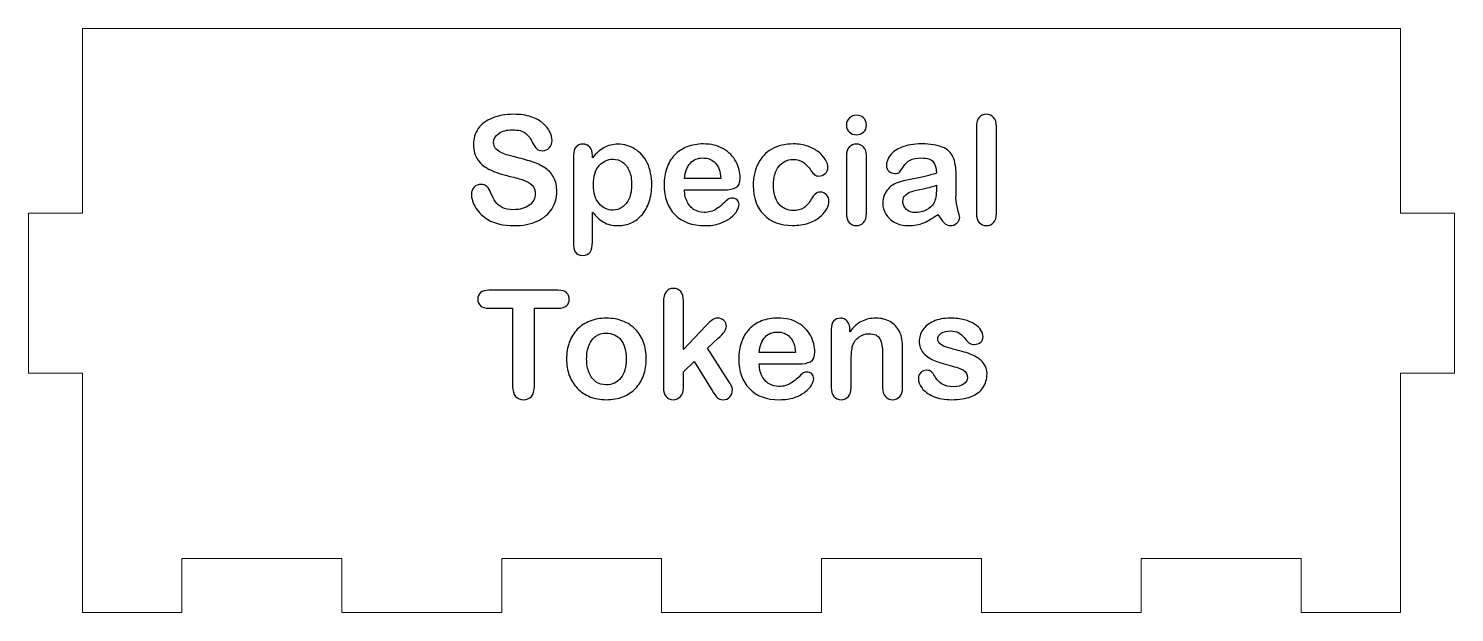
# Model space of a CAD drawing. Header units: inches. Extents: x -11.2 to 11.8, y -8.6 to 8.5.
# Drawn here: x -10.979 to -7.679, y -8.643 to -7.293 of the extents above; entities that cross this region are included whole.
import ezdxf

# ---------------------------------------------------------------- set-up
doc = ezdxf.new("R2010")
doc.units = ezdxf.units.IN
doc.header["$MEASUREMENT"] = 0
doc.layers.add('Tiny token holder', color=7, linetype='Continuous')

msp = doc.modelspace()

# ---------------------------------------------------------------- linework, layer by layer
at = {"layer": 'Tiny token holder', "color": 240, "lineweight": 9}
msp.add_open_spline([(-7.8044, -8.518), (-7.8044, -8.518), (-7.8044, -8.09), (-7.8044, -8.09), (-7.8044, -8.09), (-7.8044, -8.09), (-7.6794, -8.09), (-7.6794, -8.09), (-7.6794, -8.09), (-7.6794, -8.09), (-7.6794, -7.72), (-7.6794, -7.72), (-7.6794, -7.72), (-7.6794, -7.72), (-7.8044, -7.72), (-7.8044, -7.72), (-7.8044, -7.72), (-7.8044, -7.72), (-7.8044, -7.293), (-7.8044, -7.293), (-7.8044, -7.293), (-7.8044, -7.293), (-10.8544, -7.293), (-10.8544, -7.293), (-10.8544, -7.293), (-10.8544, -7.293), (-10.8544, -7.72), (-10.8544, -7.72), (-10.8544, -7.72), (-10.8544, -7.72), (-10.9794, -7.72), (-10.9794, -7.72), (-10.9794, -7.72), (-10.9794, -7.72), (-10.9794, -8.09), (-10.9794, -8.09), (-10.9794, -8.09), (-10.9794, -8.09), (-10.8544, -8.09), (-10.8544, -8.09), (-10.8544, -8.09), (-10.8544, -8.09), (-10.8544, -8.518), (-10.8544, -8.518), (-10.8544, -8.518), (-10.8544, -8.518), (-10.8544, -8.643), (-10.8544, -8.643), (-10.8544, -8.643), (-10.8544, -8.643), (-10.6244, -8.643), (-10.6244, -8.643), (-10.6244, -8.643), (-10.6244, -8.643), (-10.6244, -8.518), (-10.6244, -8.518), (-10.6244, -8.518), (-10.6244, -8.518), (-10.2544, -8.518), (-10.2544, -8.518), (-10.2544, -8.518), (-10.2544, -8.518), (-10.2544, -8.643), (-10.2544, -8.643), (-10.2544, -8.643), (-10.2544, -8.643), (-9.8844, -8.643), (-9.8844, -8.643), (-9.8844, -8.643), (-9.8844, -8.643), (-9.8844, -8.518), (-9.8844, -8.518), (-9.8844, -8.518), (-9.8844, -8.518), (-9.5144, -8.518), (-9.5144, -8.518), (-9.5144, -8.518), (-9.5144, -8.518), (-9.5144, -8.643), (-9.5144, -8.643), (-9.5144, -8.643), (-9.5144, -8.643), (-9.1444, -8.643), (-9.1444, -8.643), (-9.1444, -8.643), (-9.1444, -8.643), (-9.1444, -8.518), (-9.1444, -8.518), (-9.1444, -8.518), (-9.1444, -8.518), (-8.7744, -8.518), (-8.7744, -8.518), (-8.7744, -8.518), (-8.7744, -8.518), (-8.7744, -8.643), (-8.7744, -8.643), (-8.7744, -8.643), (-8.7744, -8.643), (-8.4044, -8.643), (-8.4044, -8.643), (-8.4044, -8.643), (-8.4044, -8.643), (-8.4044, -8.518), (-8.4044, -8.518), (-8.4044, -8.518), (-8.4044, -8.518), (-8.0344, -8.518), (-8.0344, -8.518), (-8.0344, -8.518), (-8.0344, -8.518), (-8.0344, -8.643), (-8.0344, -8.643), (-8.0344, -8.643), (-8.0344, -8.643), (-7.8044, -8.643), (-7.8044, -8.643), (-7.8044, -8.643), (-7.8044, -8.643), (-7.8044, -8.518), (-7.8044, -8.518)], degree=3, knots=[0, 0, 0, 0, 0.032258, 0.032258, 0.032258, 0.032258, 0.064516, 0.064516, 0.064516, 0.064516, 0.096774, 0.096774, 0.096774, 0.096774, 0.129032, 0.129032, 0.129032, 0.129032, 0.16129, 0.16129, 0.16129, 0.16129, 0.193548, 0.193548, 0.193548, 0.193548, 0.225806, 0.225806, 0.225806, 0.225806, 0.258065, 0.258065, 0.258065, 0.258065, 0.290323, 0.290323, 0.290323, 0.290323, 0.322581, 0.322581, 0.322581, 0.322581, 0.354839, 0.354839, 0.354839, 0.354839, 0.387097, 0.387097, 0.387097, 0.387097, 0.419355, 0.419355, 0.419355, 0.419355, 0.451613, 0.451613, 0.451613, 0.451613, 0.483871, 0.483871, 0.483871, 0.483871, 0.516129, 0.516129, 0.516129, 0.516129, 0.548387, 0.548387, 0.548387, 0.548387, 0.580645, 0.580645, 0.580645, 0.580645, 0.612903, 0.612903, 0.612903, 0.612903, 0.645161, 0.645161, 0.645161, 0.645161, 0.677419, 0.677419, 0.677419, 0.677419, 0.709677, 0.709677, 0.709677, 0.709677, 0.741935, 0.741935, 0.741935, 0.741935, 0.774194, 0.774194, 0.774194, 0.774194, 0.806452, 0.806452, 0.806452, 0.806452, 0.83871, 0.83871, 0.83871, 0.83871, 0.870968, 0.870968, 0.870968, 0.870968, 0.903226, 0.903226, 0.903226, 0.903226, 0.935484, 0.935484, 0.935484, 0.935484, 1, 1, 1, 1], dxfattribs=at)
at = {"layer": 'Tiny token holder', "color": 250}
for points, knots in [([(-9.7568, -7.6698), (-9.7568, -7.6849), (-9.7607, -7.6984), (-9.7685, -7.7104), (-9.7685, -7.7104), (-9.7762, -7.7223), (-9.7876, -7.7317), (-9.8025, -7.7385), (-9.8025, -7.7385), (-9.8175, -7.7453), (-9.8352, -7.7487), (-9.8557, -7.7487), (-9.8557, -7.7487), (-9.8802, -7.7487), (-9.9005, -7.744), (-9.9165, -7.7348), (-9.9165, -7.7348), (-9.9278, -7.7281), (-9.9369, -7.7192), (-9.944, -7.7081), (-9.944, -7.7081), (-9.9511, -7.697), (-9.9546, -7.6861), (-9.9546, -7.6756), (-9.9546, -7.6756), (-9.9546, -7.6695), (-9.9525, -7.6643), (-9.9482, -7.6599), (-9.9482, -7.6599), (-9.944, -7.6555), (-9.9386, -7.6534), (-9.9321, -7.6534), (-9.9321, -7.6534), (-9.9267, -7.6534), (-9.9223, -7.6551), (-9.9186, -7.6585), (-9.9186, -7.6585), (-9.9149, -7.6618), (-9.9118, -7.6669), (-9.9092, -7.6736), (-9.9092, -7.6736), (-9.906, -7.6815), (-9.9026, -7.6882), (-9.8989, -7.6934), (-9.8989, -7.6934), (-9.8952, -7.6988), (-9.89, -7.7032), (-9.8834, -7.7066), (-9.8834, -7.7066), (-9.8766, -7.7101), (-9.8679, -7.7118), (-9.857, -7.7118), (-9.857, -7.7118), (-9.8421, -7.7118), (-9.8299, -7.7083), (-9.8206, -7.7014), (-9.8206, -7.7014), (-9.8113, -7.6944), (-9.8066, -7.6857), (-9.8066, -7.6753), (-9.8066, -7.6753), (-9.8066, -7.667), (-9.8091, -7.6603), (-9.8141, -7.6552), (-9.8141, -7.6552), (-9.8191, -7.65), (-9.8257, -7.6461), (-9.8337, -7.6434), (-9.8337, -7.6434), (-9.8416, -7.6406), (-9.8524, -7.6377), (-9.8657, -7.6347), (-9.8657, -7.6347), (-9.8835, -7.6305), (-9.8986, -7.6256), (-9.9106, -7.62), (-9.9106, -7.62), (-9.9226, -7.6144), (-9.9322, -7.6067), (-9.9392, -7.597), (-9.9392, -7.597), (-9.9463, -7.5874), (-9.9498, -7.5754), (-9.9498, -7.5609), (-9.9498, -7.5609), (-9.9498, -7.5473), (-9.9461, -7.5351), (-9.9387, -7.5244), (-9.9387, -7.5244), (-9.9312, -7.5138), (-9.9203, -7.5056), (-9.9062, -7.4999), (-9.9062, -7.4999), (-9.8921, -7.4942), (-9.8754, -7.4913), (-9.8563, -7.4913), (-9.8563, -7.4913), (-9.8411, -7.4913), (-9.8278, -7.4932), (-9.8167, -7.497), (-9.8167, -7.497), (-9.8055, -7.5008), (-9.7963, -7.5059), (-9.7889, -7.5121), (-9.7889, -7.5121), (-9.7816, -7.5184), (-9.7762, -7.525), (-9.7728, -7.5319), (-9.7728, -7.5319), (-9.7694, -7.5388), (-9.7677, -7.5456), (-9.7677, -7.5521), (-9.7677, -7.5521), (-9.7677, -7.5581), (-9.7698, -7.5635), (-9.7741, -7.5684), (-9.7741, -7.5684), (-9.7783, -7.5732), (-9.7836, -7.5755), (-9.7899, -7.5755), (-9.7899, -7.5755), (-9.7957, -7.5755), (-9.8001, -7.5741), (-9.8031, -7.5713), (-9.8031, -7.5713), (-9.8061, -7.5684), (-9.8094, -7.5636), (-9.8128, -7.5571), (-9.8128, -7.5571), (-9.8174, -7.5477), (-9.8228, -7.5403), (-9.8292, -7.535), (-9.8292, -7.535), (-9.8355, -7.5298), (-9.8457, -7.5271), (-9.8598, -7.5271), (-9.8598, -7.5271), (-9.8728, -7.5271), (-9.8833, -7.53), (-9.8913, -7.5357), (-9.8913, -7.5357), (-9.8992, -7.5415), (-9.9032, -7.5483), (-9.9032, -7.5564), (-9.9032, -7.5564), (-9.9032, -7.5613), (-9.9019, -7.5656), (-9.8992, -7.5693), (-9.8992, -7.5693), (-9.8965, -7.5729), (-9.8927, -7.576), (-9.8879, -7.5786), (-9.8879, -7.5786), (-9.8832, -7.5812), (-9.8784, -7.5832), (-9.8735, -7.5848), (-9.8735, -7.5848), (-9.8686, -7.5862), (-9.8606, -7.5884), (-9.8494, -7.5912), (-9.8494, -7.5912), (-9.8354, -7.5945), (-9.8226, -7.5981), (-9.8113, -7.6021), (-9.8113, -7.6021), (-9.7999, -7.606), (-9.7902, -7.6108), (-9.7822, -7.6165), (-9.7822, -7.6165), (-9.7742, -7.6221), (-9.768, -7.6293), (-9.7636, -7.638), (-9.7636, -7.638), (-9.7591, -7.6467), (-9.7568, -7.6573), (-9.7568, -7.6698)], [0, 0, 0, 0, 0.022222, 0.022222, 0.022222, 0.022222, 0.044444, 0.044444, 0.044444, 0.044444, 0.066667, 0.066667, 0.066667, 0.066667, 0.088889, 0.088889, 0.088889, 0.088889, 0.111111, 0.111111, 0.111111, 0.111111, 0.133333, 0.133333, 0.133333, 0.133333, 0.155556, 0.155556, 0.155556, 0.155556, 0.177778, 0.177778, 0.177778, 0.177778, 0.2, 0.2, 0.2, 0.2, 0.222222, 0.222222, 0.222222, 0.222222, 0.244444, 0.244444, 0.244444, 0.244444, 0.266667, 0.266667, 0.266667, 0.266667, 0.288889, 0.288889, 0.288889, 0.288889, 0.311111, 0.311111, 0.311111, 0.311111, 0.333333, 0.333333, 0.333333, 0.333333, 0.355556, 0.355556, 0.355556, 0.355556, 0.377778, 0.377778, 0.377778, 0.377778, 0.4, 0.4, 0.4, 0.4, 0.422222, 0.422222, 0.422222, 0.422222, 0.444444, 0.444444, 0.444444, 0.444444, 0.466667, 0.466667, 0.466667, 0.466667, 0.488889, 0.488889, 0.488889, 0.488889, 0.511111, 0.511111, 0.511111, 0.511111, 0.533333, 0.533333, 0.533333, 0.533333, 0.555556, 0.555556, 0.555556, 0.555556, 0.577778, 0.577778, 0.577778, 0.577778, 0.6, 0.6, 0.6, 0.6, 0.622222, 0.622222, 0.622222, 0.622222, 0.644444, 0.644444, 0.644444, 0.644444, 0.666667, 0.666667, 0.666667, 0.666667, 0.688889, 0.688889, 0.688889, 0.688889, 0.711111, 0.711111, 0.711111, 0.711111, 0.733333, 0.733333, 0.733333, 0.733333, 0.755556, 0.755556, 0.755556, 0.755556, 0.777778, 0.777778, 0.777778, 0.777778, 0.8, 0.8, 0.8, 0.8, 0.822222, 0.822222, 0.822222, 0.822222, 0.844444, 0.844444, 0.844444, 0.844444, 0.866667, 0.866667, 0.866667, 0.866667, 0.888889, 0.888889, 0.888889, 0.888889, 0.911111, 0.911111, 0.911111, 0.911111, 0.933333, 0.933333, 0.933333, 0.933333, 0.955556, 0.955556, 0.955556, 0.955556, 1, 1, 1, 1]), ([(-9.0633, -7.5386), (-9.0697, -7.5386), (-9.0752, -7.5366), (-9.0798, -7.5327), (-9.0798, -7.5327), (-9.0844, -7.5288), (-9.0866, -7.5231), (-9.0866, -7.5159), (-9.0866, -7.5159), (-9.0866, -7.5094), (-9.0843, -7.504), (-9.0796, -7.4998), (-9.0796, -7.4998), (-9.0749, -7.4956), (-9.0695, -7.4934), (-9.0633, -7.4934), (-9.0633, -7.4934), (-9.0572, -7.4934), (-9.052, -7.4953), (-9.0473, -7.4992), (-9.0473, -7.4992), (-9.0427, -7.503), (-9.0404, -7.5086), (-9.0404, -7.5159), (-9.0404, -7.5159), (-9.0404, -7.523), (-9.0426, -7.5286), (-9.0471, -7.5326), (-9.0471, -7.5326), (-9.0517, -7.5366), (-9.057, -7.5386), (-9.0633, -7.5386)], [0, 0, 0, 0, 0.111111, 0.111111, 0.111111, 0.111111, 0.222222, 0.222222, 0.222222, 0.222222, 0.333333, 0.333333, 0.333333, 0.333333, 0.444444, 0.444444, 0.444444, 0.444444, 0.555556, 0.555556, 0.555556, 0.555556, 0.666667, 0.666667, 0.666667, 0.666667, 0.777778, 0.777778, 0.777778, 0.777778, 1, 1, 1, 1]), ([(-8.7858, -7.7205), (-8.7858, -7.7205), (-8.7858, -7.5195), (-8.7858, -7.5195), (-8.7858, -7.5195), (-8.7858, -7.5102), (-8.7837, -7.5032), (-8.7796, -7.4985), (-8.7796, -7.4985), (-8.7754, -7.4937), (-8.7699, -7.4913), (-8.7629, -7.4913), (-8.7629, -7.4913), (-8.7559, -7.4913), (-8.7502, -7.4937), (-8.7459, -7.4984), (-8.7459, -7.4984), (-8.7416, -7.5031), (-8.7395, -7.5101), (-8.7395, -7.5195), (-8.7395, -7.5195), (-8.7395, -7.5195), (-8.7395, -7.7205), (-8.7395, -7.7205), (-8.7395, -7.7205), (-8.7395, -7.7299), (-8.7417, -7.7369), (-8.7461, -7.7416), (-8.7461, -7.7416), (-8.7504, -7.7463), (-8.756, -7.7487), (-8.7629, -7.7487), (-8.7629, -7.7487), (-8.7696, -7.7487), (-8.7751, -7.7462), (-8.7794, -7.7414), (-8.7794, -7.7414), (-8.7836, -7.7365), (-8.7858, -7.7295), (-8.7858, -7.7205)], [0, 0, 0, 0, 0.090909, 0.090909, 0.090909, 0.090909, 0.181818, 0.181818, 0.181818, 0.181818, 0.272727, 0.272727, 0.272727, 0.272727, 0.363636, 0.363636, 0.363636, 0.363636, 0.454545, 0.454545, 0.454545, 0.454545, 0.545455, 0.545455, 0.545455, 0.545455, 0.636364, 0.636364, 0.636364, 0.636364, 0.727273, 0.727273, 0.727273, 0.727273, 0.818182, 0.818182, 0.818182, 0.818182, 1, 1, 1, 1]), ([(-9.6744, -7.5863), (-9.6744, -7.5863), (-9.6744, -7.5919), (-9.6744, -7.5919), (-9.6744, -7.5919), (-9.6657, -7.5811), (-9.6566, -7.5732), (-9.6472, -7.5681), (-9.6472, -7.5681), (-9.6379, -7.5631), (-9.6273, -7.5605), (-9.6154, -7.5605), (-9.6154, -7.5605), (-9.6011, -7.5605), (-9.588, -7.5642), (-9.576, -7.5715), (-9.576, -7.5715), (-9.564, -7.5789), (-9.5545, -7.5897), (-9.5475, -7.6038), (-9.5475, -7.6038), (-9.5405, -7.618), (-9.5371, -7.6347), (-9.5371, -7.6541), (-9.5371, -7.6541), (-9.5371, -7.6683), (-9.5391, -7.6814), (-9.5431, -7.6934), (-9.5431, -7.6934), (-9.5471, -7.7053), (-9.5527, -7.7153), (-9.5597, -7.7234), (-9.5597, -7.7234), (-9.5667, -7.7316), (-9.575, -7.7378), (-9.5845, -7.7421), (-9.5845, -7.7421), (-9.5941, -7.7465), (-9.6044, -7.7487), (-9.6154, -7.7487), (-9.6154, -7.7487), (-9.6286, -7.7487), (-9.6397, -7.746), (-9.6487, -7.7407), (-9.6487, -7.7407), (-9.6577, -7.7354), (-9.6663, -7.7276), (-9.6744, -7.7172), (-9.6744, -7.7172), (-9.6744, -7.7172), (-9.6744, -7.7869), (-9.6744, -7.7869), (-9.6744, -7.7869), (-9.6744, -7.8073), (-9.6818, -7.8175), (-9.6967, -7.8175), (-9.6967, -7.8175), (-9.7054, -7.8175), (-9.7112, -7.8149), (-9.714, -7.8096), (-9.714, -7.8096), (-9.7169, -7.8044), (-9.7182, -7.7967), (-9.7182, -7.7866), (-9.7182, -7.7866), (-9.7182, -7.7866), (-9.7182, -7.5865), (-9.7182, -7.5865), (-9.7182, -7.5865), (-9.7182, -7.5777), (-9.7163, -7.5711), (-9.7124, -7.5667), (-9.7124, -7.5667), (-9.7086, -7.5624), (-9.7034, -7.5602), (-9.6967, -7.5602), (-9.6967, -7.5602), (-9.6901, -7.5602), (-9.6847, -7.5624), (-9.6806, -7.5669), (-9.6806, -7.5669), (-9.6765, -7.5714), (-9.6744, -7.5779), (-9.6744, -7.5863)], [0, 0, 0, 0, 0.045455, 0.045455, 0.045455, 0.045455, 0.090909, 0.090909, 0.090909, 0.090909, 0.136364, 0.136364, 0.136364, 0.136364, 0.181818, 0.181818, 0.181818, 0.181818, 0.227273, 0.227273, 0.227273, 0.227273, 0.272727, 0.272727, 0.272727, 0.272727, 0.318182, 0.318182, 0.318182, 0.318182, 0.363636, 0.363636, 0.363636, 0.363636, 0.409091, 0.409091, 0.409091, 0.409091, 0.454545, 0.454545, 0.454545, 0.454545, 0.5, 0.5, 0.5, 0.5, 0.545455, 0.545455, 0.545455, 0.545455, 0.590909, 0.590909, 0.590909, 0.590909, 0.636364, 0.636364, 0.636364, 0.636364, 0.681818, 0.681818, 0.681818, 0.681818, 0.727273, 0.727273, 0.727273, 0.727273, 0.772727, 0.772727, 0.772727, 0.772727, 0.818182, 0.818182, 0.818182, 0.818182, 0.863636, 0.863636, 0.863636, 0.863636, 0.909091, 0.909091, 0.909091, 0.909091, 1, 1, 1, 1]), ([(-9.3706, -7.6659), (-9.3706, -7.6659), (-9.4613, -7.6659), (-9.4613, -7.6659), (-9.4613, -7.6659), (-9.4611, -7.6764), (-9.459, -7.6857), (-9.4549, -7.6938), (-9.4549, -7.6938), (-9.4508, -7.7018), (-9.4453, -7.7079), (-9.4384, -7.7119), (-9.4384, -7.7119), (-9.4316, -7.716), (-9.424, -7.7181), (-9.4158, -7.7181), (-9.4158, -7.7181), (-9.4102, -7.7181), (-9.4052, -7.7174), (-9.4006, -7.7161), (-9.4006, -7.7161), (-9.3959, -7.7148), (-9.3915, -7.7128), (-9.3872, -7.71), (-9.3872, -7.71), (-9.3829, -7.7072), (-9.379, -7.7043), (-9.3754, -7.7011), (-9.3754, -7.7011), (-9.3717, -7.6979), (-9.367, -7.6936), (-9.3612, -7.6882), (-9.3612, -7.6882), (-9.3588, -7.6861), (-9.3555, -7.6851), (-9.3511, -7.6851), (-9.3511, -7.6851), (-9.3463, -7.6851), (-9.3424, -7.6864), (-9.3395, -7.689), (-9.3395, -7.689), (-9.3366, -7.6916), (-9.3351, -7.6953), (-9.3351, -7.7), (-9.3351, -7.7), (-9.3351, -7.7042), (-9.3368, -7.7091), (-9.34, -7.7147), (-9.34, -7.7147), (-9.3433, -7.7203), (-9.3482, -7.7257), (-9.3549, -7.7308), (-9.3549, -7.7308), (-9.3615, -7.7359), (-9.3698, -7.7402), (-9.3798, -7.7436), (-9.3798, -7.7436), (-9.3899, -7.747), (-9.4014, -7.7487), (-9.4144, -7.7487), (-9.4144, -7.7487), (-9.4442, -7.7487), (-9.4673, -7.7401), (-9.4838, -7.7232), (-9.4838, -7.7232), (-9.5003, -7.7062), (-9.5086, -7.6832), (-9.5086, -7.6541), (-9.5086, -7.6541), (-9.5086, -7.6404), (-9.5065, -7.6276), (-9.5025, -7.6159), (-9.5025, -7.6159), (-9.4984, -7.6042), (-9.4924, -7.5942), (-9.4847, -7.5858), (-9.4847, -7.5858), (-9.4769, -7.5775), (-9.4672, -7.571), (-9.4558, -7.5666), (-9.4558, -7.5666), (-9.4444, -7.5621), (-9.4317, -7.5598), (-9.4178, -7.5598), (-9.4178, -7.5598), (-9.3996, -7.5598), (-9.3841, -7.5637), (-9.3712, -7.5713), (-9.3712, -7.5713), (-9.3582, -7.579), (-9.3485, -7.5888), (-9.342, -7.601), (-9.342, -7.601), (-9.3356, -7.6131), (-9.3324, -7.6254), (-9.3324, -7.638), (-9.3324, -7.638), (-9.3324, -7.6497), (-9.3357, -7.6573), (-9.3424, -7.6607), (-9.3424, -7.6607), (-9.3491, -7.6642), (-9.3584, -7.6659), (-9.3706, -7.6659)], [0, 0, 0, 0, 0.037037, 0.037037, 0.037037, 0.037037, 0.074074, 0.074074, 0.074074, 0.074074, 0.111111, 0.111111, 0.111111, 0.111111, 0.148148, 0.148148, 0.148148, 0.148148, 0.185185, 0.185185, 0.185185, 0.185185, 0.222222, 0.222222, 0.222222, 0.222222, 0.259259, 0.259259, 0.259259, 0.259259, 0.296296, 0.296296, 0.296296, 0.296296, 0.333333, 0.333333, 0.333333, 0.333333, 0.37037, 0.37037, 0.37037, 0.37037, 0.407407, 0.407407, 0.407407, 0.407407, 0.444444, 0.444444, 0.444444, 0.444444, 0.481481, 0.481481, 0.481481, 0.481481, 0.518519, 0.518519, 0.518519, 0.518519, 0.555556, 0.555556, 0.555556, 0.555556, 0.592593, 0.592593, 0.592593, 0.592593, 0.62963, 0.62963, 0.62963, 0.62963, 0.666667, 0.666667, 0.666667, 0.666667, 0.703704, 0.703704, 0.703704, 0.703704, 0.740741, 0.740741, 0.740741, 0.740741, 0.777778, 0.777778, 0.777778, 0.777778, 0.814815, 0.814815, 0.814815, 0.814815, 0.851852, 0.851852, 0.851852, 0.851852, 0.888889, 0.888889, 0.888889, 0.888889, 0.925926, 0.925926, 0.925926, 0.925926, 1, 1, 1, 1]), ([(-9.127, -7.6913), (-9.127, -7.6971), (-9.1287, -7.7033), (-9.1322, -7.7098), (-9.1322, -7.7098), (-9.1356, -7.7164), (-9.1409, -7.7226), (-9.1479, -7.7286), (-9.1479, -7.7286), (-9.155, -7.7345), (-9.1639, -7.7393), (-9.1747, -7.7429), (-9.1747, -7.7429), (-9.1854, -7.7465), (-9.1975, -7.7483), (-9.2111, -7.7483), (-9.2111, -7.7483), (-9.2397, -7.7483), (-9.2621, -7.74), (-9.2781, -7.7233), (-9.2781, -7.7233), (-9.2942, -7.7066), (-9.3023, -7.6842), (-9.3023, -7.6561), (-9.3023, -7.6561), (-9.3023, -7.6371), (-9.2986, -7.6203), (-9.2912, -7.6057), (-9.2912, -7.6057), (-9.2839, -7.5911), (-9.2732, -7.5798), (-9.2593, -7.5718), (-9.2593, -7.5718), (-9.2453, -7.5638), (-9.2287, -7.5598), (-9.2093, -7.5598), (-9.2093, -7.5598), (-9.1973, -7.5598), (-9.1863, -7.5616), (-9.1763, -7.5651), (-9.1763, -7.5651), (-9.1663, -7.5686), (-9.1578, -7.5732), (-9.1508, -7.5787), (-9.1508, -7.5787), (-9.1439, -7.5843), (-9.1385, -7.5902), (-9.1349, -7.5965), (-9.1349, -7.5965), (-9.1312, -7.6028), (-9.1293, -7.6086), (-9.1293, -7.6141), (-9.1293, -7.6141), (-9.1293, -7.6196), (-9.1314, -7.6243), (-9.1355, -7.6282), (-9.1355, -7.6282), (-9.1397, -7.6321), (-9.1447, -7.634), (-9.1506, -7.634), (-9.1506, -7.634), (-9.1544, -7.634), (-9.1576, -7.633), (-9.1602, -7.631), (-9.1602, -7.631), (-9.1627, -7.629), (-9.1656, -7.6258), (-9.1687, -7.6214), (-9.1687, -7.6214), (-9.1744, -7.6129), (-9.1803, -7.6064), (-9.1865, -7.6021), (-9.1865, -7.6021), (-9.1927, -7.5978), (-9.2005, -7.5957), (-9.21, -7.5957), (-9.21, -7.5957), (-9.2237, -7.5957), (-9.2348, -7.601), (-9.2431, -7.6117), (-9.2431, -7.6117), (-9.2515, -7.6224), (-9.2557, -7.637), (-9.2557, -7.6555), (-9.2557, -7.6555), (-9.2557, -7.6642), (-9.2546, -7.6722), (-9.2524, -7.6795), (-9.2524, -7.6795), (-9.2503, -7.6868), (-9.2472, -7.6931), (-9.2431, -7.6982), (-9.2431, -7.6982), (-9.239, -7.7033), (-9.2341, -7.7072), (-9.2283, -7.7099), (-9.2283, -7.7099), (-9.2226, -7.7126), (-9.2162, -7.7139), (-9.2093, -7.7139), (-9.2093, -7.7139), (-9.2, -7.7139), (-9.1921, -7.7117), (-9.1855, -7.7075), (-9.1855, -7.7075), (-9.1788, -7.7032), (-9.173, -7.6966), (-9.1679, -7.6877), (-9.1679, -7.6877), (-9.1651, -7.6825), (-9.162, -7.6785), (-9.1587, -7.6756), (-9.1587, -7.6756), (-9.1555, -7.6726), (-9.1514, -7.6711), (-9.1467, -7.6711), (-9.1467, -7.6711), (-9.141, -7.6711), (-9.1363, -7.6733), (-9.1326, -7.6776), (-9.1326, -7.6776), (-9.1289, -7.6819), (-9.127, -7.6865), (-9.127, -7.6913)], [0, 0, 0, 0, 0.03125, 0.03125, 0.03125, 0.03125, 0.0625, 0.0625, 0.0625, 0.0625, 0.09375, 0.09375, 0.09375, 0.09375, 0.125, 0.125, 0.125, 0.125, 0.15625, 0.15625, 0.15625, 0.15625, 0.1875, 0.1875, 0.1875, 0.1875, 0.21875, 0.21875, 0.21875, 0.21875, 0.25, 0.25, 0.25, 0.25, 0.28125, 0.28125, 0.28125, 0.28125, 0.3125, 0.3125, 0.3125, 0.3125, 0.34375, 0.34375, 0.34375, 0.34375, 0.375, 0.375, 0.375, 0.375, 0.40625, 0.40625, 0.40625, 0.40625, 0.4375, 0.4375, 0.4375, 0.4375, 0.46875, 0.46875, 0.46875, 0.46875, 0.5, 0.5, 0.5, 0.5, 0.53125, 0.53125, 0.53125, 0.53125, 0.5625, 0.5625, 0.5625, 0.5625, 0.59375, 0.59375, 0.59375, 0.59375, 0.625, 0.625, 0.625, 0.625, 0.65625, 0.65625, 0.65625, 0.65625, 0.6875, 0.6875, 0.6875, 0.6875, 0.71875, 0.71875, 0.71875, 0.71875, 0.75, 0.75, 0.75, 0.75, 0.78125, 0.78125, 0.78125, 0.78125, 0.8125, 0.8125, 0.8125, 0.8125, 0.84375, 0.84375, 0.84375, 0.84375, 0.875, 0.875, 0.875, 0.875, 0.90625, 0.90625, 0.90625, 0.90625, 0.9375, 0.9375, 0.9375, 0.9375, 1, 1, 1, 1]), ([(-9.0404, -7.5865), (-9.0404, -7.5865), (-9.0404, -7.7205), (-9.0404, -7.7205), (-9.0404, -7.7205), (-9.0404, -7.7298), (-9.0426, -7.7368), (-9.047, -7.7415), (-9.047, -7.7415), (-9.0514, -7.7463), (-9.0569, -7.7487), (-9.0637, -7.7487), (-9.0637, -7.7487), (-9.0705, -7.7487), (-9.076, -7.7462), (-9.0802, -7.7414), (-9.0802, -7.7414), (-9.0845, -7.7365), (-9.0866, -7.7295), (-9.0866, -7.7205), (-9.0866, -7.7205), (-9.0866, -7.7205), (-9.0866, -7.5879), (-9.0866, -7.5879), (-9.0866, -7.5879), (-9.0866, -7.5787), (-9.0845, -7.5718), (-9.0802, -7.5671), (-9.0802, -7.5671), (-9.076, -7.5625), (-9.0705, -7.5602), (-9.0637, -7.5602), (-9.0637, -7.5602), (-9.0569, -7.5602), (-9.0514, -7.5625), (-9.047, -7.5671), (-9.047, -7.5671), (-9.0426, -7.5718), (-9.0404, -7.5783), (-9.0404, -7.5865)], [0, 0, 0, 0, 0.090909, 0.090909, 0.090909, 0.090909, 0.181818, 0.181818, 0.181818, 0.181818, 0.272727, 0.272727, 0.272727, 0.272727, 0.363636, 0.363636, 0.363636, 0.363636, 0.454545, 0.454545, 0.454545, 0.454545, 0.545455, 0.545455, 0.545455, 0.545455, 0.636364, 0.636364, 0.636364, 0.636364, 0.727273, 0.727273, 0.727273, 0.727273, 0.818182, 0.818182, 0.818182, 0.818182, 1, 1, 1, 1]), ([(-8.8752, -7.7226), (-8.8865, -7.7313), (-8.8973, -7.7378), (-8.9078, -7.7422), (-8.9078, -7.7422), (-8.9182, -7.7465), (-8.93, -7.7487), (-8.943, -7.7487), (-8.943, -7.7487), (-8.9549, -7.7487), (-8.9654, -7.7463), (-8.9744, -7.7416), (-8.9744, -7.7416), (-8.9833, -7.7369), (-8.9903, -7.7306), (-8.9952, -7.7225), (-8.9952, -7.7225), (-9, -7.7145), (-9.0025, -7.7058), (-9.0025, -7.6964), (-9.0025, -7.6964), (-9.0025, -7.6837), (-8.9985, -7.6729), (-8.9904, -7.664), (-8.9904, -7.664), (-8.9824, -7.655), (-8.9713, -7.649), (-8.9572, -7.646), (-8.9572, -7.646), (-8.9543, -7.6453), (-8.947, -7.6438), (-8.9353, -7.6414), (-8.9353, -7.6414), (-8.9237, -7.639), (-8.9137, -7.6369), (-8.9054, -7.6348), (-8.9054, -7.6348), (-8.8971, -7.6329), (-8.8881, -7.6305), (-8.8783, -7.6276), (-8.8783, -7.6276), (-8.8789, -7.6154), (-8.8813, -7.6064), (-8.8857, -7.6008), (-8.8857, -7.6008), (-8.8901, -7.595), (-8.8991, -7.5922), (-8.9128, -7.5922), (-8.9128, -7.5922), (-8.9246, -7.5922), (-8.9334, -7.5938), (-8.9393, -7.5971), (-8.9393, -7.5971), (-8.9453, -7.6003), (-8.9504, -7.6053), (-8.9546, -7.6119), (-8.9546, -7.6119), (-8.9589, -7.6184), (-8.9619, -7.6227), (-8.9636, -7.6249), (-8.9636, -7.6249), (-8.9654, -7.6269), (-8.9692, -7.628), (-8.9749, -7.628), (-8.9749, -7.628), (-8.9801, -7.628), (-8.9847, -7.6263), (-8.9884, -7.6229), (-8.9884, -7.6229), (-8.9922, -7.6196), (-8.9941, -7.6154), (-8.9941, -7.6101), (-8.9941, -7.6101), (-8.9941, -7.602), (-8.9912, -7.594), (-8.9855, -7.5863), (-8.9855, -7.5863), (-8.9797, -7.5786), (-8.9707, -7.5723), (-8.9585, -7.5673), (-8.9585, -7.5673), (-8.9462, -7.5623), (-8.931, -7.5598), (-8.9127, -7.5598), (-8.9127, -7.5598), (-8.8924, -7.5598), (-8.8763, -7.5623), (-8.8647, -7.5671), (-8.8647, -7.5671), (-8.853, -7.5719), (-8.8448, -7.5795), (-8.84, -7.5899), (-8.84, -7.5899), (-8.8352, -7.6003), (-8.8328, -7.6141), (-8.8328, -7.6314), (-8.8328, -7.6314), (-8.8328, -7.6423), (-8.8328, -7.6515), (-8.8329, -7.6591), (-8.8329, -7.6591), (-8.8329, -7.6666), (-8.833, -7.6751), (-8.8331, -7.6844), (-8.8331, -7.6844), (-8.8331, -7.6931), (-8.8317, -7.7022), (-8.8288, -7.7116), (-8.8288, -7.7116), (-8.8259, -7.721), (-8.8245, -7.7271), (-8.8245, -7.7298), (-8.8245, -7.7298), (-8.8245, -7.7346), (-8.8267, -7.7389), (-8.8311, -7.7428), (-8.8311, -7.7428), (-8.8357, -7.7467), (-8.8407, -7.7487), (-8.8464, -7.7487), (-8.8464, -7.7487), (-8.8511, -7.7487), (-8.8558, -7.7465), (-8.8605, -7.742), (-8.8605, -7.742), (-8.8651, -7.7375), (-8.87, -7.7311), (-8.8752, -7.7226)], [0, 0, 0, 0, 0.030303, 0.030303, 0.030303, 0.030303, 0.060606, 0.060606, 0.060606, 0.060606, 0.090909, 0.090909, 0.090909, 0.090909, 0.121212, 0.121212, 0.121212, 0.121212, 0.151515, 0.151515, 0.151515, 0.151515, 0.181818, 0.181818, 0.181818, 0.181818, 0.212121, 0.212121, 0.212121, 0.212121, 0.242424, 0.242424, 0.242424, 0.242424, 0.272727, 0.272727, 0.272727, 0.272727, 0.30303, 0.30303, 0.30303, 0.30303, 0.333333, 0.333333, 0.333333, 0.333333, 0.363636, 0.363636, 0.363636, 0.363636, 0.393939, 0.393939, 0.393939, 0.393939, 0.424242, 0.424242, 0.424242, 0.424242, 0.454545, 0.454545, 0.454545, 0.454545, 0.484848, 0.484848, 0.484848, 0.484848, 0.515152, 0.515152, 0.515152, 0.515152, 0.545455, 0.545455, 0.545455, 0.545455, 0.575758, 0.575758, 0.575758, 0.575758, 0.606061, 0.606061, 0.606061, 0.606061, 0.636364, 0.636364, 0.636364, 0.636364, 0.666667, 0.666667, 0.666667, 0.666667, 0.69697, 0.69697, 0.69697, 0.69697, 0.727273, 0.727273, 0.727273, 0.727273, 0.757576, 0.757576, 0.757576, 0.757576, 0.787879, 0.787879, 0.787879, 0.787879, 0.818182, 0.818182, 0.818182, 0.818182, 0.848485, 0.848485, 0.848485, 0.848485, 0.878788, 0.878788, 0.878788, 0.878788, 0.909091, 0.909091, 0.909091, 0.909091, 0.939394, 0.939394, 0.939394, 0.939394, 1, 1, 1, 1]), ([(-9.5837, -7.6537), (-9.5837, -7.6414), (-9.5855, -7.6309), (-9.5893, -7.6222), (-9.5893, -7.6222), (-9.593, -7.6134), (-9.5982, -7.6067), (-9.6048, -7.602), (-9.6048, -7.602), (-9.6114, -7.5973), (-9.6187, -7.595), (-9.6267, -7.595), (-9.6267, -7.595), (-9.6395, -7.595), (-9.6503, -7.6), (-9.6591, -7.61), (-9.6591, -7.61), (-9.6678, -7.6201), (-9.6722, -7.6349), (-9.6722, -7.6545), (-9.6722, -7.6545), (-9.6722, -7.6729), (-9.6679, -7.6873), (-9.6592, -7.6975), (-9.6592, -7.6975), (-9.6504, -7.7077), (-9.6397, -7.7128), (-9.6267, -7.7128), (-9.6267, -7.7128), (-9.6191, -7.7128), (-9.6119, -7.7106), (-9.6054, -7.7061), (-9.6054, -7.7061), (-9.5989, -7.7017), (-9.5936, -7.695), (-9.5896, -7.6861), (-9.5896, -7.6861), (-9.5856, -7.6771), (-9.5837, -7.6663), (-9.5837, -7.6537)], [0, 0, 0, 0, 0.090909, 0.090909, 0.090909, 0.090909, 0.181818, 0.181818, 0.181818, 0.181818, 0.272727, 0.272727, 0.272727, 0.272727, 0.363636, 0.363636, 0.363636, 0.363636, 0.454545, 0.454545, 0.454545, 0.454545, 0.545455, 0.545455, 0.545455, 0.545455, 0.636364, 0.636364, 0.636364, 0.636364, 0.727273, 0.727273, 0.727273, 0.727273, 0.818182, 0.818182, 0.818182, 0.818182, 1, 1, 1, 1]), ([(-9.4613, -7.6395), (-9.4613, -7.6395), (-9.3772, -7.6395), (-9.3772, -7.6395), (-9.3772, -7.6395), (-9.3783, -7.6236), (-9.3826, -7.6118), (-9.39, -7.6039), (-9.39, -7.6039), (-9.3974, -7.5961), (-9.4072, -7.5922), (-9.4193, -7.5922), (-9.4193, -7.5922), (-9.4309, -7.5922), (-9.4403, -7.5962), (-9.4478, -7.6041), (-9.4478, -7.6041), (-9.4552, -7.6121), (-9.4597, -7.6239), (-9.4613, -7.6395)], [0, 0, 0, 0, 0.166667, 0.166667, 0.166667, 0.166667, 0.333333, 0.333333, 0.333333, 0.333333, 0.5, 0.5, 0.5, 0.5, 0.666667, 0.666667, 0.666667, 0.666667, 1, 1, 1, 1]), ([(-8.8783, -7.6555), (-8.8851, -7.658), (-8.8949, -7.6606), (-8.9079, -7.6633), (-8.9079, -7.6633), (-8.9209, -7.6661), (-8.9298, -7.6682), (-8.9348, -7.6695), (-8.9348, -7.6695), (-8.9398, -7.6708), (-8.9446, -7.6734), (-8.9491, -7.6771), (-8.9491, -7.6771), (-8.9536, -7.681), (-8.9559, -7.6862), (-8.9559, -7.6931), (-8.9559, -7.6931), (-8.9559, -7.7001), (-8.9532, -7.7061), (-8.9479, -7.711), (-8.9479, -7.711), (-8.9426, -7.7159), (-8.9356, -7.7184), (-8.927, -7.7184), (-8.927, -7.7184), (-8.9178, -7.7184), (-8.9094, -7.7164), (-8.9017, -7.7124), (-8.9017, -7.7124), (-8.8939, -7.7083), (-8.8882, -7.7032), (-8.8846, -7.6968), (-8.8846, -7.6968), (-8.8804, -7.6898), (-8.8783, -7.6782), (-8.8783, -7.6621), (-8.8783, -7.6621), (-8.8783, -7.6621), (-8.8783, -7.6555), (-8.8783, -7.6555)], [0, 0, 0, 0, 0.090909, 0.090909, 0.090909, 0.090909, 0.181818, 0.181818, 0.181818, 0.181818, 0.272727, 0.272727, 0.272727, 0.272727, 0.363636, 0.363636, 0.363636, 0.363636, 0.454545, 0.454545, 0.454545, 0.454545, 0.545455, 0.545455, 0.545455, 0.545455, 0.636364, 0.636364, 0.636364, 0.636364, 0.727273, 0.727273, 0.727273, 0.727273, 0.818182, 0.818182, 0.818182, 0.818182, 1, 1, 1, 1]), ([(-9.7538, -7.9397), (-9.7538, -7.9397), (-9.8088, -7.9397), (-9.8088, -7.9397), (-9.8088, -7.9397), (-9.8088, -7.9397), (-9.8088, -8.1204), (-9.8088, -8.1204), (-9.8088, -8.1204), (-9.8088, -8.1308), (-9.8111, -8.1385), (-9.8158, -8.1436), (-9.8158, -8.1436), (-9.8204, -8.1486), (-9.8265, -8.1511), (-9.8338, -8.1511), (-9.8338, -8.1511), (-9.8413, -8.1511), (-9.8474, -8.1486), (-9.8521, -8.1435), (-9.8521, -8.1435), (-9.8568, -8.1384), (-9.8592, -8.1307), (-9.8592, -8.1204), (-9.8592, -8.1204), (-9.8592, -8.1204), (-9.8592, -7.9397), (-9.8592, -7.9397), (-9.8592, -7.9397), (-9.8592, -7.9397), (-9.9142, -7.9397), (-9.9142, -7.9397), (-9.9142, -7.9397), (-9.9228, -7.9397), (-9.9292, -7.9378), (-9.9334, -7.934), (-9.9334, -7.934), (-9.9376, -7.9302), (-9.9397, -7.9251), (-9.9397, -7.9189), (-9.9397, -7.9189), (-9.9397, -7.9124), (-9.9375, -7.9074), (-9.9332, -7.9036), (-9.9332, -7.9036), (-9.9288, -7.8998), (-9.9225, -7.898), (-9.9142, -7.898), (-9.9142, -7.898), (-9.9142, -7.898), (-9.7538, -7.898), (-9.7538, -7.898), (-9.7538, -7.898), (-9.745, -7.898), (-9.7386, -7.8999), (-9.7343, -7.9038), (-9.7343, -7.9038), (-9.7301, -7.9076), (-9.7279, -7.9127), (-9.7279, -7.9189), (-9.7279, -7.9189), (-9.7279, -7.9251), (-9.7301, -7.9302), (-9.7344, -7.934), (-9.7344, -7.934), (-9.7387, -7.9378), (-9.7451, -7.9397), (-9.7538, -7.9397)], [0, 0, 0, 0, 0.055556, 0.055556, 0.055556, 0.055556, 0.111111, 0.111111, 0.111111, 0.111111, 0.166667, 0.166667, 0.166667, 0.166667, 0.222222, 0.222222, 0.222222, 0.222222, 0.277778, 0.277778, 0.277778, 0.277778, 0.333333, 0.333333, 0.333333, 0.333333, 0.388889, 0.388889, 0.388889, 0.388889, 0.444444, 0.444444, 0.444444, 0.444444, 0.5, 0.5, 0.5, 0.5, 0.555556, 0.555556, 0.555556, 0.555556, 0.611111, 0.611111, 0.611111, 0.611111, 0.666667, 0.666667, 0.666667, 0.666667, 0.722222, 0.722222, 0.722222, 0.722222, 0.777778, 0.777778, 0.777778, 0.777778, 0.833333, 0.833333, 0.833333, 0.833333, 0.888889, 0.888889, 0.888889, 0.888889, 1, 1, 1, 1]), ([(-9.3977, -8.1299), (-9.3977, -8.1299), (-9.4387, -8.0628), (-9.4387, -8.0628), (-9.4387, -8.0628), (-9.4387, -8.0628), (-9.4638, -8.0865), (-9.4638, -8.0865), (-9.4638, -8.0865), (-9.4638, -8.0865), (-9.4638, -8.1233), (-9.4638, -8.1233), (-9.4638, -8.1233), (-9.4638, -8.1322), (-9.4662, -8.1391), (-9.4709, -8.1439), (-9.4709, -8.1439), (-9.4756, -8.1487), (-9.481, -8.1511), (-9.4871, -8.1511), (-9.4871, -8.1511), (-9.4942, -8.1511), (-9.4999, -8.1487), (-9.5039, -8.144), (-9.5039, -8.144), (-9.508, -8.1392), (-9.5101, -8.1322), (-9.5101, -8.123), (-9.5101, -8.123), (-9.5101, -8.123), (-9.5101, -7.9254), (-9.5101, -7.9254), (-9.5101, -7.9254), (-9.5101, -7.9151), (-9.5081, -7.9072), (-9.5041, -7.9018), (-9.5041, -7.9018), (-9.5001, -7.8965), (-9.4945, -7.8938), (-9.4871, -7.8938), (-9.4871, -7.8938), (-9.48, -7.8938), (-9.4743, -7.8962), (-9.4701, -7.9011), (-9.4701, -7.9011), (-9.4659, -7.906), (-9.4638, -7.9131), (-9.4638, -7.9226), (-9.4638, -7.9226), (-9.4638, -7.9226), (-9.4638, -8.035), (-9.4638, -8.035), (-9.4638, -8.035), (-9.4638, -8.035), (-9.4117, -7.9803), (-9.4117, -7.9803), (-9.4117, -7.9803), (-9.4052, -7.9735), (-9.4003, -7.9688), (-9.3969, -7.9664), (-9.3969, -7.9664), (-9.3935, -7.9639), (-9.3894, -7.9626), (-9.3845, -7.9626), (-9.3845, -7.9626), (-9.3787, -7.9626), (-9.3739, -7.9645), (-9.3701, -7.9681), (-9.3701, -7.9681), (-9.3662, -7.9719), (-9.3643, -7.9764), (-9.3643, -7.982), (-9.3643, -7.982), (-9.3643, -7.9888), (-9.3706, -7.9978), (-9.3831, -8.0092), (-9.3831, -8.0092), (-9.3831, -8.0092), (-9.4078, -8.0317), (-9.4078, -8.0317), (-9.4078, -8.0317), (-9.4078, -8.0317), (-9.3602, -8.1064), (-9.3602, -8.1064), (-9.3602, -8.1064), (-9.3567, -8.112), (-9.3542, -8.1162), (-9.3527, -8.1191), (-9.3527, -8.1191), (-9.3511, -8.122), (-9.3504, -8.1248), (-9.3504, -8.1274), (-9.3504, -8.1274), (-9.3504, -8.1347), (-9.3524, -8.1405), (-9.3564, -8.1447), (-9.3564, -8.1447), (-9.3604, -8.149), (-9.3657, -8.1511), (-9.3723, -8.1511), (-9.3723, -8.1511), (-9.378, -8.1511), (-9.3823, -8.1496), (-9.3853, -8.1465), (-9.3853, -8.1465), (-9.3884, -8.1435), (-9.3925, -8.138), (-9.3977, -8.1299)], [0, 0, 0, 0, 0.035714, 0.035714, 0.035714, 0.035714, 0.071429, 0.071429, 0.071429, 0.071429, 0.107143, 0.107143, 0.107143, 0.107143, 0.142857, 0.142857, 0.142857, 0.142857, 0.178571, 0.178571, 0.178571, 0.178571, 0.214286, 0.214286, 0.214286, 0.214286, 0.25, 0.25, 0.25, 0.25, 0.285714, 0.285714, 0.285714, 0.285714, 0.321429, 0.321429, 0.321429, 0.321429, 0.357143, 0.357143, 0.357143, 0.357143, 0.392857, 0.392857, 0.392857, 0.392857, 0.428571, 0.428571, 0.428571, 0.428571, 0.464286, 0.464286, 0.464286, 0.464286, 0.5, 0.5, 0.5, 0.5, 0.535714, 0.535714, 0.535714, 0.535714, 0.571429, 0.571429, 0.571429, 0.571429, 0.607143, 0.607143, 0.607143, 0.607143, 0.642857, 0.642857, 0.642857, 0.642857, 0.678571, 0.678571, 0.678571, 0.678571, 0.714286, 0.714286, 0.714286, 0.714286, 0.75, 0.75, 0.75, 0.75, 0.785714, 0.785714, 0.785714, 0.785714, 0.821429, 0.821429, 0.821429, 0.821429, 0.857143, 0.857143, 0.857143, 0.857143, 0.892857, 0.892857, 0.892857, 0.892857, 0.928571, 0.928571, 0.928571, 0.928571, 1, 1, 1, 1]), ([(-9.5497, -8.0569), (-9.5497, -8.0708), (-9.5518, -8.0835), (-9.5561, -8.0951), (-9.5561, -8.0951), (-9.5605, -8.1068), (-9.5667, -8.1168), (-9.5749, -8.1252), (-9.5749, -8.1252), (-9.583, -8.1336), (-9.5928, -8.1399), (-9.6041, -8.1444), (-9.6041, -8.1444), (-9.6154, -8.1489), (-9.6281, -8.1511), (-9.6423, -8.1511), (-9.6423, -8.1511), (-9.6563, -8.1511), (-9.669, -8.1489), (-9.6802, -8.1443), (-9.6802, -8.1443), (-9.6914, -8.1398), (-9.7011, -8.1333), (-9.7093, -8.1249), (-9.7093, -8.1249), (-9.7175, -8.1165), (-9.7238, -8.1065), (-9.728, -8.095), (-9.728, -8.095), (-9.7322, -8.0835), (-9.7344, -8.0708), (-9.7344, -8.0569), (-9.7344, -8.0569), (-9.7344, -8.0429), (-9.7322, -8.03), (-9.7279, -8.0183), (-9.7279, -8.0183), (-9.7236, -8.0067), (-9.7174, -7.9967), (-9.7094, -7.9884), (-9.7094, -7.9884), (-9.7013, -7.9802), (-9.6916, -7.9738), (-9.6802, -7.9694), (-9.6802, -7.9694), (-9.6687, -7.9649), (-9.6561, -7.9626), (-9.6423, -7.9626), (-9.6423, -7.9626), (-9.6282, -7.9626), (-9.6155, -7.9649), (-9.6041, -7.9694), (-9.6041, -7.9694), (-9.5926, -7.9739), (-9.5829, -7.9804), (-9.5747, -7.9888), (-9.5747, -7.9888), (-9.5665, -7.9972), (-9.5603, -8.0072), (-9.5561, -8.0187), (-9.5561, -8.0187), (-9.5518, -8.0303), (-9.5497, -8.043), (-9.5497, -8.0569)], [0, 0, 0, 0, 0.058824, 0.058824, 0.058824, 0.058824, 0.117647, 0.117647, 0.117647, 0.117647, 0.176471, 0.176471, 0.176471, 0.176471, 0.235294, 0.235294, 0.235294, 0.235294, 0.294118, 0.294118, 0.294118, 0.294118, 0.352941, 0.352941, 0.352941, 0.352941, 0.411765, 0.411765, 0.411765, 0.411765, 0.470588, 0.470588, 0.470588, 0.470588, 0.529412, 0.529412, 0.529412, 0.529412, 0.588235, 0.588235, 0.588235, 0.588235, 0.647059, 0.647059, 0.647059, 0.647059, 0.705882, 0.705882, 0.705882, 0.705882, 0.764706, 0.764706, 0.764706, 0.764706, 0.823529, 0.823529, 0.823529, 0.823529, 0.882353, 0.882353, 0.882353, 0.882353, 1, 1, 1, 1]), ([(-9.1978, -8.0684), (-9.1978, -8.0684), (-9.2885, -8.0684), (-9.2885, -8.0684), (-9.2885, -8.0684), (-9.2884, -8.0789), (-9.2863, -8.0882), (-9.2822, -8.0962), (-9.2822, -8.0962), (-9.2781, -8.1043), (-9.2725, -8.1103), (-9.2657, -8.1144), (-9.2657, -8.1144), (-9.2589, -8.1185), (-9.2513, -8.1205), (-9.243, -8.1205), (-9.243, -8.1205), (-9.2375, -8.1205), (-9.2324, -8.1199), (-9.2279, -8.1186), (-9.2279, -8.1186), (-9.2232, -8.1173), (-9.2188, -8.1152), (-9.2145, -8.1125), (-9.2145, -8.1125), (-9.2102, -8.1097), (-9.2062, -8.1067), (-9.2026, -8.1035), (-9.2026, -8.1035), (-9.199, -8.1004), (-9.1943, -8.0961), (-9.1885, -8.0906), (-9.1885, -8.0906), (-9.1861, -8.0886), (-9.1828, -8.0875), (-9.1784, -8.0875), (-9.1784, -8.0875), (-9.1736, -8.0875), (-9.1697, -8.0889), (-9.1668, -8.0915), (-9.1668, -8.0915), (-9.1639, -8.094), (-9.1624, -8.0977), (-9.1624, -8.1025), (-9.1624, -8.1025), (-9.1624, -8.1067), (-9.1641, -8.1115), (-9.1673, -8.1172), (-9.1673, -8.1172), (-9.1706, -8.1227), (-9.1755, -8.1281), (-9.1822, -8.1332), (-9.1822, -8.1332), (-9.1888, -8.1384), (-9.1971, -8.1427), (-9.2071, -8.146), (-9.2071, -8.146), (-9.2171, -8.1494), (-9.2287, -8.1511), (-9.2417, -8.1511), (-9.2417, -8.1511), (-9.2714, -8.1511), (-9.2946, -8.1426), (-9.3111, -8.1256), (-9.3111, -8.1256), (-9.3276, -8.1086), (-9.3358, -8.0856), (-9.3358, -8.0565), (-9.3358, -8.0565), (-9.3358, -8.0429), (-9.3338, -8.0301), (-9.3298, -8.0184), (-9.3298, -8.0184), (-9.3257, -8.0067), (-9.3197, -7.9967), (-9.312, -7.9883), (-9.312, -7.9883), (-9.3041, -7.9799), (-9.2945, -7.9735), (-9.2831, -7.969), (-9.2831, -7.969), (-9.2717, -7.9646), (-9.259, -7.9623), (-9.2451, -7.9623), (-9.2451, -7.9623), (-9.2269, -7.9623), (-9.2114, -7.9661), (-9.1985, -7.9738), (-9.1985, -7.9738), (-9.1855, -7.9814), (-9.1758, -7.9913), (-9.1693, -8.0034), (-9.1693, -8.0034), (-9.1629, -8.0156), (-9.1596, -8.0279), (-9.1596, -8.0405), (-9.1596, -8.0405), (-9.1596, -8.0521), (-9.163, -8.0597), (-9.1697, -8.0632), (-9.1697, -8.0632), (-9.1763, -8.0666), (-9.1857, -8.0684), (-9.1978, -8.0684)], [0, 0, 0, 0, 0.037037, 0.037037, 0.037037, 0.037037, 0.074074, 0.074074, 0.074074, 0.074074, 0.111111, 0.111111, 0.111111, 0.111111, 0.148148, 0.148148, 0.148148, 0.148148, 0.185185, 0.185185, 0.185185, 0.185185, 0.222222, 0.222222, 0.222222, 0.222222, 0.259259, 0.259259, 0.259259, 0.259259, 0.296296, 0.296296, 0.296296, 0.296296, 0.333333, 0.333333, 0.333333, 0.333333, 0.37037, 0.37037, 0.37037, 0.37037, 0.407407, 0.407407, 0.407407, 0.407407, 0.444444, 0.444444, 0.444444, 0.444444, 0.481481, 0.481481, 0.481481, 0.481481, 0.518519, 0.518519, 0.518519, 0.518519, 0.555556, 0.555556, 0.555556, 0.555556, 0.592593, 0.592593, 0.592593, 0.592593, 0.62963, 0.62963, 0.62963, 0.62963, 0.666667, 0.666667, 0.666667, 0.666667, 0.703704, 0.703704, 0.703704, 0.703704, 0.740741, 0.740741, 0.740741, 0.740741, 0.777778, 0.777778, 0.777778, 0.777778, 0.814815, 0.814815, 0.814815, 0.814815, 0.851852, 0.851852, 0.851852, 0.851852, 0.888889, 0.888889, 0.888889, 0.888889, 0.925926, 0.925926, 0.925926, 0.925926, 1, 1, 1, 1]), ([(-9.0786, -7.9883), (-9.0786, -7.9883), (-9.0786, -7.9939), (-9.0786, -7.9939), (-9.0786, -7.9939), (-9.0704, -7.9831), (-9.0615, -7.9752), (-9.0518, -7.9702), (-9.0518, -7.9702), (-9.0421, -7.9651), (-9.031, -7.9626), (-9.0184, -7.9626), (-9.0184, -7.9626), (-9.0062, -7.9626), (-8.9953, -7.9653), (-8.9856, -7.9706), (-8.9856, -7.9706), (-8.976, -7.9759), (-8.9688, -7.9834), (-8.964, -7.9932), (-8.964, -7.9932), (-8.961, -7.9989), (-8.959, -8.005), (-8.9581, -8.0116), (-8.9581, -8.0116), (-8.9572, -8.0181), (-8.9567, -8.0265), (-8.9567, -8.0367), (-8.9567, -8.0367), (-8.9567, -8.0367), (-8.9567, -8.123), (-8.9567, -8.123), (-8.9567, -8.123), (-8.9567, -8.1322), (-8.9589, -8.1392), (-8.9631, -8.144), (-8.9631, -8.144), (-8.9673, -8.1487), (-8.9729, -8.1511), (-8.9797, -8.1511), (-8.9797, -8.1511), (-8.9866, -8.1511), (-8.9922, -8.1487), (-8.9965, -8.1438), (-8.9965, -8.1438), (-9.0008, -8.1389), (-9.003, -8.132), (-9.003, -8.123), (-9.003, -8.123), (-9.003, -8.123), (-9.003, -8.0456), (-9.003, -8.0456), (-9.003, -8.0456), (-9.003, -8.0304), (-9.0051, -8.0187), (-9.0094, -8.0106), (-9.0094, -8.0106), (-9.0136, -8.0025), (-9.0221, -7.9985), (-9.0347, -7.9985), (-9.0347, -7.9985), (-9.043, -7.9985), (-9.0505, -8.0009), (-9.0573, -8.0058), (-9.0573, -8.0058), (-9.0641, -8.0107), (-9.0691, -8.0175), (-9.0722, -8.0262), (-9.0722, -8.0262), (-9.0745, -8.0331), (-9.0757, -8.0459), (-9.0757, -8.0649), (-9.0757, -8.0649), (-9.0757, -8.0649), (-9.0757, -8.123), (-9.0757, -8.123), (-9.0757, -8.123), (-9.0757, -8.1323), (-9.0779, -8.1394), (-9.0822, -8.1441), (-9.0822, -8.1441), (-9.0866, -8.1487), (-9.0922, -8.1511), (-9.099, -8.1511), (-9.099, -8.1511), (-9.1057, -8.1511), (-9.1112, -8.1487), (-9.1155, -8.1438), (-9.1155, -8.1438), (-9.1198, -8.1389), (-9.1219, -8.132), (-9.1219, -8.123), (-9.1219, -8.123), (-9.1219, -8.123), (-9.1219, -7.989), (-9.1219, -7.989), (-9.1219, -7.989), (-9.1219, -7.9801), (-9.12, -7.9735), (-9.1162, -7.9692), (-9.1162, -7.9692), (-9.1123, -7.9648), (-9.1071, -7.9626), (-9.1004, -7.9626), (-9.1004, -7.9626), (-9.0964, -7.9626), (-9.0926, -7.9636), (-9.0894, -7.9655), (-9.0894, -7.9655), (-9.0861, -7.9675), (-9.0835, -7.9704), (-9.0815, -7.9742), (-9.0815, -7.9742), (-9.0795, -7.978), (-9.0786, -7.9828), (-9.0786, -7.9883)], [0, 0, 0, 0, 0.033333, 0.033333, 0.033333, 0.033333, 0.066667, 0.066667, 0.066667, 0.066667, 0.1, 0.1, 0.1, 0.1, 0.133333, 0.133333, 0.133333, 0.133333, 0.166667, 0.166667, 0.166667, 0.166667, 0.2, 0.2, 0.2, 0.2, 0.233333, 0.233333, 0.233333, 0.233333, 0.266667, 0.266667, 0.266667, 0.266667, 0.3, 0.3, 0.3, 0.3, 0.333333, 0.333333, 0.333333, 0.333333, 0.366667, 0.366667, 0.366667, 0.366667, 0.4, 0.4, 0.4, 0.4, 0.433333, 0.433333, 0.433333, 0.433333, 0.466667, 0.466667, 0.466667, 0.466667, 0.5, 0.5, 0.5, 0.5, 0.533333, 0.533333, 0.533333, 0.533333, 0.566667, 0.566667, 0.566667, 0.566667, 0.6, 0.6, 0.6, 0.6, 0.633333, 0.633333, 0.633333, 0.633333, 0.666667, 0.666667, 0.666667, 0.666667, 0.7, 0.7, 0.7, 0.7, 0.733333, 0.733333, 0.733333, 0.733333, 0.766667, 0.766667, 0.766667, 0.766667, 0.8, 0.8, 0.8, 0.8, 0.833333, 0.833333, 0.833333, 0.833333, 0.866667, 0.866667, 0.866667, 0.866667, 0.9, 0.9, 0.9, 0.9, 0.933333, 0.933333, 0.933333, 0.933333, 1, 1, 1, 1]), ([(-8.7613, -8.0906), (-8.7613, -8.1034), (-8.7644, -8.1143), (-8.7706, -8.1234), (-8.7706, -8.1234), (-8.7768, -8.1325), (-8.786, -8.1394), (-8.7982, -8.1441), (-8.7982, -8.1441), (-8.8104, -8.1488), (-8.8252, -8.1511), (-8.8426, -8.1511), (-8.8426, -8.1511), (-8.8592, -8.1511), (-8.8735, -8.1486), (-8.8854, -8.1435), (-8.8854, -8.1435), (-8.8973, -8.1384), (-8.906, -8.1321), (-8.9117, -8.1244), (-8.9117, -8.1244), (-8.9173, -8.1168), (-8.9202, -8.1092), (-8.9202, -8.1015), (-8.9202, -8.1015), (-8.9202, -8.0964), (-8.9184, -8.092), (-8.9147, -8.0884), (-8.9147, -8.0884), (-8.9111, -8.0848), (-8.9065, -8.083), (-8.901, -8.083), (-8.901, -8.083), (-8.8961, -8.083), (-8.8924, -8.0842), (-8.8898, -8.0866), (-8.8898, -8.0866), (-8.8872, -8.0889), (-8.8847, -8.0922), (-8.8823, -8.0966), (-8.8823, -8.0966), (-8.8776, -8.1048), (-8.8719, -8.111), (-8.8653, -8.1151), (-8.8653, -8.1151), (-8.8587, -8.1192), (-8.8496, -8.1212), (-8.8382, -8.1212), (-8.8382, -8.1212), (-8.8289, -8.1212), (-8.8213, -8.1191), (-8.8154, -8.115), (-8.8154, -8.115), (-8.8095, -8.1109), (-8.8065, -8.1061), (-8.8065, -8.1008), (-8.8065, -8.1008), (-8.8065, -8.0926), (-8.8096, -8.0867), (-8.8157, -8.083), (-8.8157, -8.083), (-8.8219, -8.0793), (-8.8321, -8.0757), (-8.8462, -8.0722), (-8.8462, -8.0722), (-8.8621, -8.0683), (-8.8751, -8.0641), (-8.8852, -8.0598), (-8.8852, -8.0598), (-8.8951, -8.0554), (-8.9031, -8.0496), (-8.9091, -8.0425), (-8.9091, -8.0425), (-8.9151, -8.0354), (-8.9181, -8.0266), (-8.9181, -8.0162), (-8.9181, -8.0162), (-8.9181, -8.0069), (-8.9154, -7.9981), (-8.9098, -7.9898), (-8.9098, -7.9898), (-8.9043, -7.9815), (-8.8961, -7.975), (-8.8853, -7.9701), (-8.8853, -7.9701), (-8.8745, -7.9651), (-8.8614, -7.9626), (-8.8461, -7.9626), (-8.8461, -7.9626), (-8.8341, -7.9626), (-8.8234, -7.9639), (-8.8139, -7.9664), (-8.8139, -7.9664), (-8.8043, -7.9688), (-8.7963, -7.9722), (-8.7899, -7.9764), (-8.7899, -7.9764), (-8.7835, -7.9806), (-8.7786, -7.9852), (-8.7753, -7.9903), (-8.7753, -7.9903), (-8.772, -7.9954), (-8.7703, -8.0004), (-8.7703, -8.0053), (-8.7703, -8.0053), (-8.7703, -8.0106), (-8.7721, -8.015), (-8.7757, -8.0183), (-8.7757, -8.0183), (-8.7792, -8.0218), (-8.7843, -8.0234), (-8.7909, -8.0234), (-8.7909, -8.0234), (-8.7956, -8.0234), (-8.7997, -8.0221), (-8.803, -8.0194), (-8.803, -8.0194), (-8.8063, -8.0167), (-8.8102, -8.0126), (-8.8145, -8.0072), (-8.8145, -8.0072), (-8.818, -8.0026), (-8.8221, -7.999), (-8.8268, -7.9963), (-8.8268, -7.9963), (-8.8316, -7.9935), (-8.838, -7.9922), (-8.8462, -7.9922), (-8.8462, -7.9922), (-8.8546, -7.9922), (-8.8615, -7.994), (-8.8671, -7.9975), (-8.8671, -7.9975), (-8.8726, -8.0011), (-8.8754, -8.0056), (-8.8754, -8.0109), (-8.8754, -8.0109), (-8.8754, -8.0158), (-8.8733, -8.0198), (-8.8693, -8.0229), (-8.8693, -8.0229), (-8.8652, -8.026), (-8.8597, -8.0286), (-8.8528, -8.0306), (-8.8528, -8.0306), (-8.8459, -8.0327), (-8.8364, -8.0351), (-8.8243, -8.0381), (-8.8243, -8.0381), (-8.8099, -8.0416), (-8.7982, -8.0458), (-8.7891, -8.0507), (-8.7891, -8.0507), (-8.78, -8.0555), (-8.7731, -8.0613), (-8.7684, -8.068), (-8.7684, -8.068), (-8.7637, -8.0746), (-8.7613, -8.0821), (-8.7613, -8.0906)], [0, 0, 0, 0, 0.02439, 0.02439, 0.02439, 0.02439, 0.04878, 0.04878, 0.04878, 0.04878, 0.073171, 0.073171, 0.073171, 0.073171, 0.097561, 0.097561, 0.097561, 0.097561, 0.121951, 0.121951, 0.121951, 0.121951, 0.146341, 0.146341, 0.146341, 0.146341, 0.170732, 0.170732, 0.170732, 0.170732, 0.195122, 0.195122, 0.195122, 0.195122, 0.219512, 0.219512, 0.219512, 0.219512, 0.243902, 0.243902, 0.243902, 0.243902, 0.268293, 0.268293, 0.268293, 0.268293, 0.292683, 0.292683, 0.292683, 0.292683, 0.317073, 0.317073, 0.317073, 0.317073, 0.341463, 0.341463, 0.341463, 0.341463, 0.365854, 0.365854, 0.365854, 0.365854, 0.390244, 0.390244, 0.390244, 0.390244, 0.414634, 0.414634, 0.414634, 0.414634, 0.439024, 0.439024, 0.439024, 0.439024, 0.463415, 0.463415, 0.463415, 0.463415, 0.487805, 0.487805, 0.487805, 0.487805, 0.512195, 0.512195, 0.512195, 0.512195, 0.536585, 0.536585, 0.536585, 0.536585, 0.560976, 0.560976, 0.560976, 0.560976, 0.585366, 0.585366, 0.585366, 0.585366, 0.609756, 0.609756, 0.609756, 0.609756, 0.634146, 0.634146, 0.634146, 0.634146, 0.658537, 0.658537, 0.658537, 0.658537, 0.682927, 0.682927, 0.682927, 0.682927, 0.707317, 0.707317, 0.707317, 0.707317, 0.731707, 0.731707, 0.731707, 0.731707, 0.756098, 0.756098, 0.756098, 0.756098, 0.780488, 0.780488, 0.780488, 0.780488, 0.804878, 0.804878, 0.804878, 0.804878, 0.829268, 0.829268, 0.829268, 0.829268, 0.853659, 0.853659, 0.853659, 0.853659, 0.878049, 0.878049, 0.878049, 0.878049, 0.902439, 0.902439, 0.902439, 0.902439, 0.926829, 0.926829, 0.926829, 0.926829, 0.95122, 0.95122, 0.95122, 0.95122, 1, 1, 1, 1]), ([(-9.5963, -8.0569), (-9.5963, -8.038), (-9.6005, -8.0234), (-9.6088, -8.0128), (-9.6088, -8.0128), (-9.6171, -8.0023), (-9.6282, -7.9971), (-9.6423, -7.9971), (-9.6423, -7.9971), (-9.6514, -7.9971), (-9.6593, -7.9994), (-9.6662, -8.0041), (-9.6662, -8.0041), (-9.6731, -8.0088), (-9.6784, -8.0157), (-9.6821, -8.0249), (-9.6821, -8.0249), (-9.6859, -8.034), (-9.6878, -8.0448), (-9.6878, -8.0569), (-9.6878, -8.0569), (-9.6878, -8.0691), (-9.6859, -8.0797), (-9.6823, -8.0887), (-9.6823, -8.0887), (-9.6785, -8.0977), (-9.6733, -8.1047), (-9.6665, -8.1095), (-9.6665, -8.1095), (-9.6596, -8.1143), (-9.6515, -8.1167), (-9.6423, -8.1167), (-9.6423, -8.1167), (-9.6282, -8.1167), (-9.6171, -8.1114), (-9.6088, -8.1008), (-9.6088, -8.1008), (-9.6005, -8.0903), (-9.5963, -8.0756), (-9.5963, -8.0569)], [0, 0, 0, 0, 0.090909, 0.090909, 0.090909, 0.090909, 0.181818, 0.181818, 0.181818, 0.181818, 0.272727, 0.272727, 0.272727, 0.272727, 0.363636, 0.363636, 0.363636, 0.363636, 0.454545, 0.454545, 0.454545, 0.454545, 0.545455, 0.545455, 0.545455, 0.545455, 0.636364, 0.636364, 0.636364, 0.636364, 0.727273, 0.727273, 0.727273, 0.727273, 0.818182, 0.818182, 0.818182, 0.818182, 1, 1, 1, 1]), ([(-9.2885, -8.0419), (-9.2885, -8.0419), (-9.2045, -8.0419), (-9.2045, -8.0419), (-9.2045, -8.0419), (-9.2056, -8.0261), (-9.2099, -8.0143), (-9.2173, -8.0064), (-9.2173, -8.0064), (-9.2247, -7.9986), (-9.2345, -7.9946), (-9.2466, -7.9946), (-9.2466, -7.9946), (-9.2582, -7.9946), (-9.2676, -7.9986), (-9.275, -8.0066), (-9.275, -8.0066), (-9.2825, -8.0146), (-9.287, -8.0263), (-9.2885, -8.0419)], [0, 0, 0, 0, 0.166667, 0.166667, 0.166667, 0.166667, 0.333333, 0.333333, 0.333333, 0.333333, 0.5, 0.5, 0.5, 0.5, 0.666667, 0.666667, 0.666667, 0.666667, 1, 1, 1, 1])]:
    msp.add_open_spline(points, degree=3, knots=knots, dxfattribs=at)

doc.saveas('drawing.dxf')
